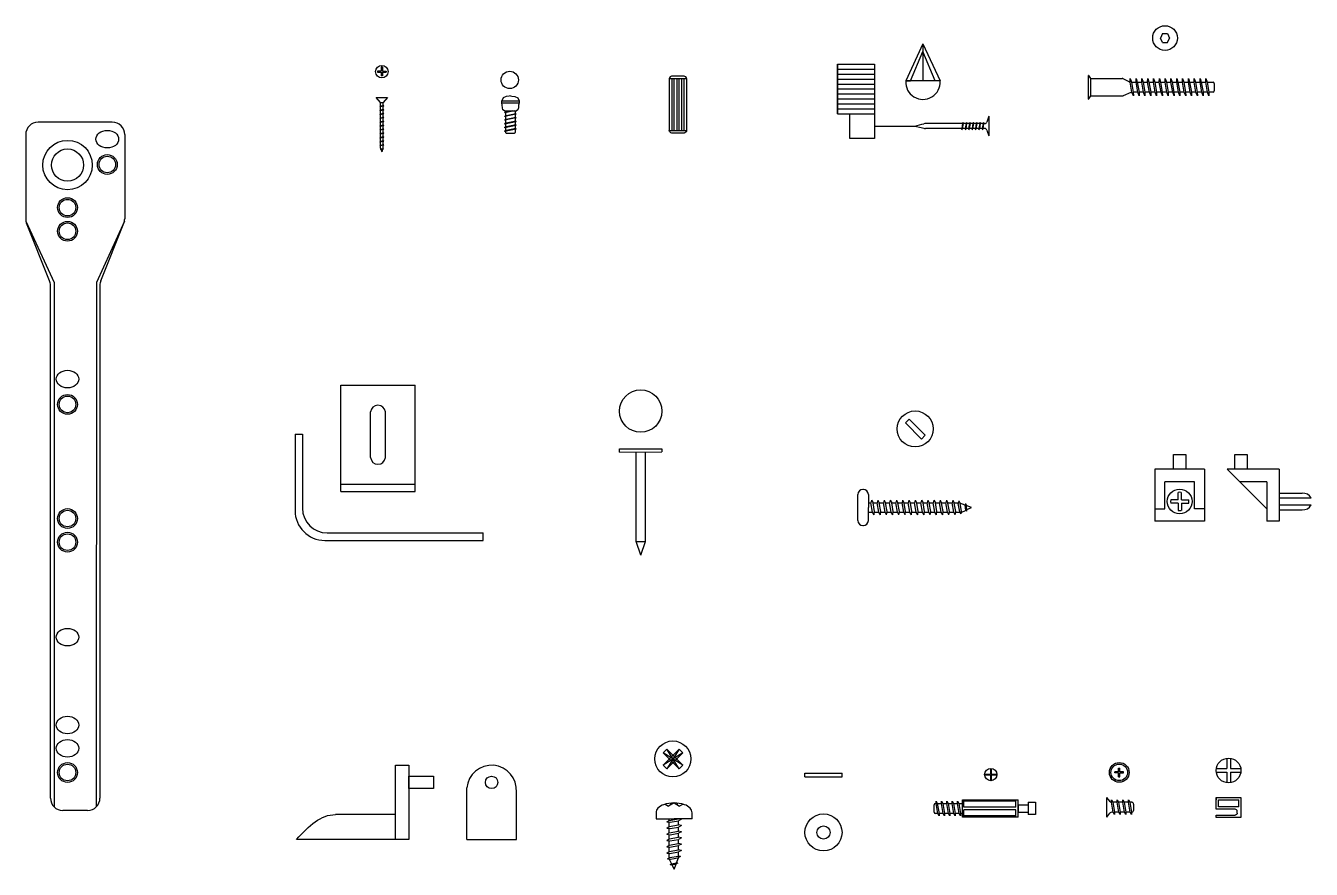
# Model space of a CAD drawing. Header units: millimetres. Extents: x -36975 to 2153, y -11091 to 9259.
# Drawn here: x -11733 to -11214, y 8418 to 8759 of the extents above; entities that cross this region are included whole.
import ezdxf

# ---------------------------------------------------------------- set-up
doc = ezdxf.new("R2010")
doc.units = ezdxf.units.MM
doc.linetypes.add('CONTINUA', pattern=[0])
doc.layers.add('Viti', color=6, linetype='Continuous')

# ---------------------------------------------------------------- blocks, each defined once
blk = doc.blocks.new('*U128')
blk.add_lwpolyline([(0, 0), (0.02, 1), (0.5, 0), (1.22, -4), (1.19, -5), (0.71, -4), (0, 0)])
blk = doc.blocks.new('*U129')
at = {"layer": 'Viti', "color": 0, "linetype": 'ByBlock', "lineweight": -2, "transparency": 16777216}
for p in [(423.8, 2706.59), (425.96, 2706.59), (428.12, 2706.59), (430.28, 2706.59), (432.45, 2706.59)]:
    blk.add_blockref('*U128', p, dxfattribs=at)
blk = doc.blocks.new('*U81')
blk.add_lwpolyline([(0, 0), (0.002, 0.1), (0.05, 0), (0.122, -0.4), (0.119, -0.5), (0.071, -0.4), (0, 0)])
blk = doc.blocks.new('*U82')
at = {"color": 0, "linetype": 'ByBlock', "lineweight": -2, "transparency": 16777216}
for p in [(42.38, 270.659), (42.607, 270.659), (42.835, 270.659), (43.063, 270.659)]:
    blk.add_blockref('*U81', p, dxfattribs=at)
blk = doc.blocks.new('100347')
for p, q in [((40.129, 252.086), (40.254, 251.933)), ((40.129, 252.086), (40.129, 251.286)), ((40.567, 251.886), (40.389, 251.886)), ((40.794, 251.886), (40.617, 251.886)), ((41.022, 251.886), (40.845, 251.886)), ((41.159, 251.886), (41.072, 251.886)), ((41.215, 251.851), (41.194, 251.872)), ((41.194, 251.501), (41.215, 251.522)), ((41.229, 251.816), (41.229, 251.557)), ((40.254, 251.44), (40.129, 251.286)), ((40.411, 251.486), (40.382, 251.486)), ((40.638, 251.486), (40.461, 251.486)), ((40.866, 251.486), (40.688, 251.486)), ((41.094, 251.486), (40.916, 251.486)), ((41.159, 251.486), (41.144, 251.486))]:
    blk.add_line(p, q)
for centre, radius, start, end in [((40.382, 252.086), 0.2, 230.2432, 257.6604), ((41.159, 251.836), 0.05, 45, 90), ((41.179, 251.816), 0.05, 0, 45), ((41.179, 251.557), 0.05, 315, 0), ((40.382, 251.286), 0.2, 90, 129.7568), ((41.159, 251.536), 0.05, 270, 315)]:
    blk.add_arc(centre, radius, start, end)
blk.add_blockref('*U82', (-2.041, -18.773))
blk = doc.blocks.new('*U58')
blk.add_lwpolyline([(0, 0), (0.002, 0.15), (0.05, 0), (0.122, -0.4), (0.127, -0.55), (0.071, -0.4), (0, 0)])
blk = doc.blocks.new('*U59')
at = {"color": 0, "linetype": 'ByBlock', "lineweight": -2, "transparency": 16777216}
for p in [(42.38, 270.659), (42.615, 270.659), (42.85, 270.659), (43.086, 270.659), (43.321, 270.659), (43.556, 270.659), (43.791, 270.659), (44.027, 270.659), (44.262, 270.659), (44.497, 270.659), (44.732, 270.659), (44.968, 270.659), (45.203, 270.659), (45.438, 270.659)]:
    blk.add_blockref('*U58', p, dxfattribs=at)
blk = doc.blocks.new('100214')
for p, q in [((40.129, 270.926), (40.129, 269.992)), ((40.148, 270.932), (40.229, 270.809)), ((40.229, 270.809), (40.229, 270.109)), ((40.229, 270.809), (41.505, 270.809)), ((41.784, 270.681), (41.551, 270.799)), ((41.861, 270.244), (41.547, 270.117)), ((41.874, 270.659), (41.998, 270.659)), ((42.07, 270.259), (41.95, 270.259)), ((41.998, 270.659), (42.064, 270.659)), ((42.135, 270.259), (42.07, 270.259)), ((42.114, 270.659), (42.299, 270.659)), ((42.371, 270.259), (42.186, 270.259)), ((42.349, 270.659), (42.534, 270.659)), ((42.606, 270.259), (42.421, 270.259)), ((42.585, 270.659), (42.77, 270.659)), ((42.841, 270.259), (42.656, 270.259)), ((42.82, 270.659), (43.005, 270.659)), ((43.076, 270.259), (42.891, 270.259)), ((43.055, 270.659), (43.24, 270.659)), ((43.312, 270.259), (43.127, 270.259)), ((43.29, 270.659), (43.476, 270.659)), ((43.547, 270.259), (43.362, 270.259)), ((43.526, 270.659), (43.711, 270.659)), ((43.782, 270.259), (43.597, 270.259)), ((43.761, 270.659), (43.946, 270.659)), ((44.017, 270.259), (43.832, 270.259)), ((43.996, 270.659), (44.181, 270.659)), ((44.253, 270.259), (44.068, 270.259)), ((44.231, 270.659), (44.417, 270.659)), ((44.488, 270.259), (44.303, 270.259)), ((44.467, 270.659), (44.652, 270.659)), ((44.723, 270.259), (44.538, 270.259)), ((44.702, 270.659), (44.887, 270.659)), ((44.959, 270.259), (44.773, 270.259)), ((44.937, 270.659), (45.179, 270.659)), ((45.179, 270.259), (45.009, 270.259)), ((45.229, 270.609), (45.229, 270.309)), ((40.229, 270.109), (40.148, 269.987)), ((40.229, 270.109), (41.51, 270.109))]:
    blk.add_line(p, q)
for centre, radius, start, end in [((40.139, 270.926), 0.01, 33.6901, 180), ((41.505, 270.709), 0.1, 63.1876, 90), ((41.874, 270.859), 0.2, 243.1876, 256.986), ((41.937, 270.059), 0.2, 100.2129, 112.1621), ((45.179, 270.609), 0.05, 360, 90), ((45.179, 270.309), 0.05, 270, 0), ((40.139, 269.992), 0.01, 180, 326.3099), ((41.51, 270.209), 0.1, 270, 292.1621)]:
    blk.add_arc(centre, radius, start, end)
blk.add_blockref('*U59', (-0.551, 0))

msp = doc.modelspace()

# ---------------------------------------------------------------- linework, layer by layer
at = {"layer": 'Viti', "color": 6}
for p, q in [((-11273.93, 8756.17), (-11274.78, 8754.36)), ((-11273.93, 8756.17), (-11271.93, 8756.17)), ((-11271.93, 8756.17), (-11271.09, 8754.36)), ((-11370.79, 8751.96), (-11377.77, 8736.99)), ((-11370.79, 8751.96), (-11363.82, 8736.99)), ((-11370.79, 8751.96), (-11370.79, 8736.96)), ((-11273.93, 8752.55), (-11274.78, 8754.36)), ((-11273.93, 8752.55), (-11271.93, 8752.55)), ((-11271.93, 8752.55), (-11271.09, 8754.36)), ((-11375.77, 8736.99), (-11370.79, 8748.86)), ((-11375.77, 8736.99), (-11370.79, 8748.86)), ((-11365.82, 8736.99), (-11370.79, 8748.86)), ((-11365.82, 8736.99), (-11370.79, 8748.86)), ((-11591.27, 8741.01), (-11589.77, 8741.01)), ((-11589.77, 8742.51), (-11589.77, 8741.01)), ((-11589.27, 8742.51), (-11589.27, 8741.01)), ((-11589.27, 8741.01), (-11587.77, 8741.01)), ((-11405.35, 8723.76), (-11405.35, 8743.76)), ((-11405.35, 8743.76), (-11390.35, 8743.76)), ((-11405.35, 8743.76), (-11405.35, 8741.76)), ((-11405.35, 8741.76), (-11390.35, 8741.76)), ((-11405.35, 8741.76), (-11405.35, 8739.76)), ((-11390.35, 8743.76), (-11390.35, 8723.76)), ((-11591.27, 8740.51), (-11589.77, 8740.51)), ((-11589.77, 8740.51), (-11589.77, 8739.01)), ((-11589.27, 8740.51), (-11587.77, 8740.51)), ((-11589.27, 8740.51), (-11589.27, 8739.01)), ((-11473.33, 8737.92), (-11466.33, 8737.92)), ((-11473.33, 8737.92), (-11473.33, 8716.92)), ((-11472.33, 8738.92), (-11472.5, 8738.92)), ((-11467.35, 8738.92), (-11472.33, 8738.92)), ((-11472.33, 8737.92), (-11472.33, 8716.92)), ((-11471.33, 8716.92), (-11471.33, 8737.92)), ((-11470.33, 8737.92), (-11470.33, 8716.92)), ((-11469.33, 8716.92), (-11469.33, 8737.92)), ((-11468.33, 8737.92), (-11468.33, 8716.92)), ((-11467.33, 8716.92), (-11467.33, 8737.92)), ((-11466.33, 8737.92), (-11466.33, 8716.92)), ((-11405.35, 8739.76), (-11390.35, 8739.76)), ((-11405.35, 8739.76), (-11405.35, 8737.76)), ((-11405.35, 8737.76), (-11390.35, 8737.76)), ((-11405.35, 8737.76), (-11405.35, 8735.76)), ((-11405.35, 8735.76), (-11390.35, 8735.76)), ((-11405.35, 8735.76), (-11405.35, 8733.76)), ((-11363.82, 8736.99), (-11377.77, 8736.99)), ((-11377.77, 8736.99), (-11375.77, 8736.99)), ((-11590.02, 8728.27), (-11591.82, 8730.37)), ((-11591.82, 8730.37), (-11587.23, 8730.37)), ((-11587.23, 8730.37), (-11589.02, 8728.27)), ((-11405.35, 8733.76), (-11390.35, 8733.76)), ((-11405.35, 8733.76), (-11405.35, 8731.76)), ((-11405.35, 8731.76), (-11390.35, 8731.76)), ((-11405.35, 8731.76), (-11405.35, 8729.76)), ((-11588.81, 8727.02), (-11590.24, 8726.71)), ((-11588.81, 8726.82), (-11590.24, 8726.51)), ((-11588.81, 8725.44), (-11590.24, 8725.13)), ((-11588.81, 8725.24), (-11590.24, 8724.93)), ((-11590.02, 8728.27), (-11589.02, 8728.27)), ((-11541.06, 8728.2), (-11541.06, 8729.01)), ((-11541.06, 8729.01), (-11534.06, 8729.01)), ((-11541.06, 8728.16), (-11534.06, 8728.16)), ((-11534.06, 8729.01), (-11534.06, 8728.2)), ((-11405.35, 8729.76), (-11390.35, 8729.76)), ((-11405.35, 8729.76), (-11405.35, 8727.76)), ((-11405.35, 8727.76), (-11390.35, 8727.76)), ((-11405.35, 8727.76), (-11405.35, 8725.76)), ((-11405.35, 8725.76), (-11390.35, 8725.76)), ((-11405.35, 8725.76), (-11405.35, 8723.76)), ((-11698.47, 8720.34), (-11728.47, 8720.34)), ((-11588.81, 8723.86), (-11590.24, 8723.55)), ((-11588.81, 8723.66), (-11590.24, 8723.35)), ((-11588.81, 8722.28), (-11590.24, 8721.97)), ((-11588.81, 8722.08), (-11590.24, 8721.77)), ((-11588.81, 8720.69), (-11590.24, 8720.39)), ((-11588.81, 8720.49), (-11590.24, 8720.19)), ((-11539.99, 8724.92), (-11535.13, 8724.92)), ((-11536.8, 8724.92), (-11539.79, 8724.28)), ((-11535.87, 8724.92), (-11539.79, 8724.08)), ((-11535.33, 8723.73), (-11539.79, 8722.78)), ((-11535.33, 8723.53), (-11539.79, 8722.58)), ((-11535.33, 8722.23), (-11539.79, 8721.27)), ((-11535.33, 8722.03), (-11539.79, 8721.07)), ((-11535.33, 8720.72), (-11539.79, 8719.77)), ((-11535.33, 8720.52), (-11539.79, 8719.57)), ((-11539.49, 8724.92), (-11539.49, 8716.12)), ((-11539.49, 8724.15), (-11539.49, 8722.84)), ((-11539.49, 8722.64), (-11539.49, 8721.34)), ((-11539.49, 8721.14), (-11539.49, 8719.83)), ((-11535.63, 8724.92), (-11535.63, 8716.12)), ((-11405.35, 8723.76), (-11390.35, 8723.76)), ((-11400.35, 8723.76), (-11390.35, 8723.76)), ((-11400.35, 8713.76), (-11400.35, 8723.76)), ((-11390.35, 8723.76), (-11390.35, 8713.76)), ((-11369.04, 8719.76), (-11369.53, 8719.76)), ((-11355.76, 8719.76), (-11369.04, 8719.76)), ((-11354.74, 8719.76), (-11355.76, 8719.76)), ((-11353.36, 8719.76), (-11354.39, 8719.76)), ((-11351.98, 8719.76), (-11353.01, 8719.76)), ((-11350.61, 8719.76), (-11351.63, 8719.76)), ((-11349.23, 8719.76), (-11350.26, 8719.76)), ((-11347.85, 8719.76), (-11348.88, 8719.76)), ((-11346.48, 8719.76), (-11347.5, 8719.76)), ((-11345.86, 8719.76), (-11346.13, 8719.76)), ((-11344.13, 8722.76), (-11344.94, 8720.37)), ((-11344.13, 8722.76), (-11344.13, 8714.76)), ((-11733.47, 8715.34), (-11733.47, 8681.3)), ((-11693.47, 8715.34), (-11693.47, 8681.3)), ((-11588.81, 8719.11), (-11590.24, 8718.81)), ((-11588.81, 8718.91), (-11590.24, 8718.61)), ((-11588.81, 8717.53), (-11590.24, 8717.23)), ((-11588.81, 8717.33), (-11590.24, 8717.03)), ((-11588.81, 8715.95), (-11590.24, 8715.64)), ((-11588.81, 8715.75), (-11590.24, 8715.44)), ((-11535.33, 8719.22), (-11539.79, 8718.26)), ((-11535.33, 8719.02), (-11539.79, 8718.06)), ((-11535.33, 8717.71), (-11539.79, 8716.76)), ((-11535.33, 8717.51), (-11539.79, 8716.56)), ((-11539.49, 8719.63), (-11539.49, 8718.33)), ((-11539.49, 8718.13), (-11539.49, 8716.82)), ((-11539.29, 8715.92), (-11535.83, 8715.92)), ((-11473.33, 8716.92), (-11466.33, 8716.92)), ((-11467.35, 8715.92), (-11472.33, 8715.92)), ((-11390.35, 8718.76), (-11374.13, 8718.76)), ((-11374.13, 8718.76), (-11371.31, 8719.46)), ((-11374.13, 8718.76), (-11371.55, 8718.13)), ((-11371.55, 8718.13), (-11370.49, 8717.87)), ((-11371.31, 8719.46), (-11370.49, 8719.66)), ((-11369.4, 8717.76), (-11369.71, 8717.76)), ((-11356.12, 8717.76), (-11369.4, 8717.76)), ((-11355.09, 8717.76), (-11356.12, 8717.76)), ((-11353.72, 8717.76), (-11354.74, 8717.76)), ((-11352.34, 8717.76), (-11353.37, 8717.76)), ((-11350.96, 8717.76), (-11351.99, 8717.76)), ((-11349.59, 8717.76), (-11350.62, 8717.76)), ((-11348.21, 8717.76), (-11349.24, 8717.76)), ((-11346.83, 8717.76), (-11347.86, 8717.76)), ((-11345.86, 8717.76), (-11346.49, 8717.76)), ((-11344.94, 8717.16), (-11344.13, 8714.76)), ((-11588.81, 8714.37), (-11590.24, 8714.06)), ((-11588.81, 8714.17), (-11590.24, 8713.86)), ((-11588.81, 8712.79), (-11590.24, 8712.48)), ((-11588.81, 8712.59), (-11590.24, 8712.28)), ((-11588.81, 8711.21), (-11590.24, 8710.9)), ((-11588.81, 8711.01), (-11590.24, 8710.7)), ((-11590.02, 8709.87), (-11589.87, 8709.4)), ((-11588.99, 8709.59), (-11589.99, 8709.37)), ((-11588.99, 8709.39), (-11589.99, 8709.17)), ((-11589.02, 8709.87), (-11589.13, 8709.56)), ((-11390.35, 8713.76), (-11400.35, 8713.76)), ((-11589.8, 8709.21), (-11589.52, 8708.37)), ((-11589.2, 8709.34), (-11589.52, 8708.37)), ((-11733.38, 8680.35), (-11722.02, 8655.43)), ((-11723.83, 8656.23), (-11733.11, 8679.44)), ((-11693.56, 8680.35), (-11704.92, 8655.43)), ((-11703.11, 8656.23), (-11693.83, 8679.44)), ((-11693.47, 8680.34), (-11693.47, 8680.34)), ((-11723.47, 8446.97), (-11723.47, 8654.37)), ((-11722.02, 8655.43), (-11722.01, 8443.43)), ((-11704.92, 8655.43), (-11704.94, 8443.43)), ((-11703.47, 8654.37), (-11703.47, 8446.97)), ((-11269.51, 8579.94), (-11269.51, 8585.94)), ((-11269.51, 8585.94), (-11264.51, 8585.94)), ((-11264.51, 8585.94), (-11264.51, 8579.94)), ((-11244.77, 8579.94), (-11244.77, 8585.94)), ((-11244.77, 8585.94), (-11239.77, 8585.94)), ((-11239.77, 8585.94), (-11239.77, 8579.94)), ((-11257.01, 8579.94), (-11277.01, 8579.94)), ((-11277.01, 8579.94), (-11277.01, 8558.94)), ((-11257.01, 8579.94), (-11257.01, 8558.94)), ((-11226.77, 8579.94), (-11247.77, 8579.94)), ((-11231.77, 8563.94), (-11247.77, 8579.94)), ((-11226.77, 8579.94), (-11226.77, 8558.94)), ((-11261.01, 8574.94), (-11273.01, 8574.94)), ((-11273.01, 8563.94), (-11273.01, 8574.94)), ((-11261.01, 8563.94), (-11261.01, 8574.94)), ((-11231.77, 8574.94), (-11242.77, 8574.94)), ((-11231.77, 8574.94), (-11231.77, 8558.94)), ((-11226.77, 8570.35), (-11217.48, 8570.35)), ((-11277.01, 8563.94), (-11273.01, 8563.94)), ((-11257.01, 8563.94), (-11261.01, 8563.94)), ((-11226.81, 8565.52), (-11213.82, 8565.52)), ((-11226.77, 8568.35), (-11213.82, 8568.35)), ((-11257.01, 8558.94), (-11277.01, 8558.94)), ((-11226.77, 8558.94), (-11231.77, 8558.94)), ((-11226.77, 8563.52), (-11217.48, 8563.52)), ((-11578.57, 8460.29), (-11578.57, 8430.29)), ((-11248.01, 8463.11), (-11248.01, 8458.92)), ((-11246.51, 8463.11), (-11246.51, 8458.92)), ((-11345.88, 8456.64), (-11343.5, 8456.64)), ((-11345.88, 8456.39), (-11343.5, 8456.39)), ((-11343.5, 8456.39), (-11343.51, 8454.02)), ((-11343.49, 8459.02), (-11343.5, 8456.64)), ((-11343.25, 8459.02), (-11343.25, 8456.64)), ((-11343.25, 8456.64), (-11340.88, 8456.65)), ((-11343.25, 8456.39), (-11340.88, 8456.39)), ((-11343.25, 8456.39), (-11343.25, 8454.02)), ((-11291.69, 8457.14), (-11293.19, 8457.14)), ((-11291.69, 8457.64), (-11291.69, 8459.14)), ((-11291.69, 8455.64), (-11291.69, 8457.14)), ((-11291.19, 8457.64), (-11291.19, 8459.14)), ((-11289.69, 8457.14), (-11291.19, 8457.14)), ((-11291.19, 8455.64), (-11291.19, 8457.14)), ((-11252.2, 8458.92), (-11248.01, 8458.92)), ((-11252.2, 8457.42), (-11248.01, 8457.42)), ((-11248.01, 8457.42), (-11248.01, 8453.23)), ((-11246.51, 8458.92), (-11242.32, 8458.92)), ((-11246.51, 8457.42), (-11242.32, 8457.42)), ((-11246.51, 8457.42), (-11246.51, 8453.23)), ((-11555.14, 8430.29), (-11555.14, 8451.09)), ((-11535.14, 8430.29), (-11535.14, 8450.29)), ((-11578.57, 8449.37), (-11578.57, 8439.37)), ((-11365.76, 8444.79), (-11365.49, 8444.79)), ((-11364.99, 8444.79), (-11363.33, 8444.79)), ((-11362.83, 8444.79), (-11361.17, 8444.79)), ((-11360.67, 8444.79), (-11359.01, 8444.79)), ((-11358.51, 8444.79), (-11356.85, 8444.79)), ((-11356.34, 8444.79), (-11354.76, 8444.79)), ((-11354.76, 8439.29), (-11354.76, 8446.29)), ((-11354.76, 8446.29), (-11332.26, 8446.29)), ((-11354.26, 8443.29), (-11354.26, 8446.29)), ((-11333.26, 8445.79), (-11354.26, 8445.79)), ((-11333.26, 8443.29), (-11333.26, 8446.29)), ((-11332.26, 8439.29), (-11332.26, 8446.29)), ((-11328.26, 8445.29), (-11328.26, 8440.29)), ((-11328.26, 8445.29), (-11325.26, 8445.29)), ((-11325.26, 8445.29), (-11325.26, 8440.29)), ((-11708.47, 8441.97), (-11718.47, 8441.97)), ((-11583.98, 8440.29), (-11608.23, 8440.29)), ((-11583.98, 8430.29), (-11583.98, 8440.29)), ((-11366.26, 8441.29), (-11366.26, 8444.29)), ((-11364.78, 8440.79), (-11365.76, 8440.79)), ((-11362.62, 8440.79), (-11364.28, 8440.79)), ((-11360.45, 8440.79), (-11362.12, 8440.79)), ((-11358.29, 8440.79), (-11359.95, 8440.79)), ((-11356.13, 8440.79), (-11357.79, 8440.79)), ((-11354.76, 8440.79), (-11355.63, 8440.79)), ((-11332.26, 8439.29), (-11354.76, 8439.29)), ((-11333.26, 8443.29), (-11354.26, 8443.29)), ((-11354.26, 8439.29), (-11354.26, 8442.29)), ((-11333.26, 8442.29), (-11354.26, 8442.29)), ((-11333.26, 8439.79), (-11354.26, 8439.79)), ((-11333.26, 8439.29), (-11333.26, 8442.29)), ((-11332.26, 8444.29), (-11332.26, 8441.29)), ((-11332.26, 8444.29), (-11328.26, 8444.29)), ((-11332.26, 8441.29), (-11328.26, 8441.29)), ((-11328.26, 8444.29), (-11328.26, 8441.29)), ((-11325.26, 8440.29), (-11328.26, 8440.29)), ((-11252.26, 8440.09), (-11244.57, 8440.09)), ((-11243.16, 8443.41), (-11251.36, 8443.41)), ((-11583.98, 8430.29), (-11623.98, 8430.29)), ((-11555.14, 8430.29), (-11535.14, 8430.29))]:
    msp.add_line(p, q, dxfattribs=at)
at = {"layer": 'Viti', "color": 6, "linetype": 'CONTINUA', "ltscale": 0.02}
for p, q in [((-11606.08, 8573.91), (-11606.08, 8613.91)), ((-11606.08, 8613.91), (-11576.08, 8613.91)), ((-11576.08, 8570.91), (-11576.08, 8613.91)), ((-11594.08, 8584.67), (-11594.08, 8603.15)), ((-11588.08, 8584.67), (-11588.08, 8603.15)), ((-11624.6, 8594.22), (-11621.6, 8594.22)), ((-11624.6, 8594.22), (-11624.6, 8563.22)), ((-11621.6, 8594.22), (-11621.6, 8564.22)), ((-11606.08, 8570.91), (-11606.08, 8573.91)), ((-11606.08, 8573.91), (-11576.08, 8573.91)), ((-11606.08, 8570.91), (-11576.08, 8570.91)), ((-11397.08, 8559.24), (-11397.08, 8569.8)), ((-11391.78, 8566.27), (-11392.87, 8566.27)), ((-11386.77, 8566.27), (-11388.42, 8566.27)), ((-11391.08, 8562.52), (-11392.87, 8562.52)), ((-11388.58, 8562.52), (-11390.38, 8562.52)), ((-11386.07, 8562.52), (-11387.87, 8562.52)), ((-11383.56, 8562.52), (-11385.36, 8562.52)), ((-11381.05, 8562.52), (-11382.85, 8562.52)), ((-11378.56, 8562.52), (-11380.35, 8562.52)), ((-11376.06, 8562.52), (-11377.78, 8562.52)), ((-11373.48, 8562.52), (-11375.32, 8562.52)), ((-11611.6, 8554.22), (-11548.6, 8554.22)), ((-11548.6, 8551.22), (-11548.6, 8554.22)), ((-11612.6, 8551.22), (-11548.6, 8551.22)), ((-11467.81, 8465.31), (-11475.84, 8460.3)), ((-11467.8, 8460.27), (-11475.83, 8465.28)), ((-11469.32, 8466.83), (-11474.33, 8458.81)), ((-11469.33, 8458.76), (-11474.33, 8466.78)), ((-11418.51, 8455.54), (-11418.51, 8457.04)), ((-11418.51, 8457.04), (-11403.51, 8457.04)), ((-11418.51, 8455.54), (-11403.51, 8455.54)), ((-11403.51, 8455.54), (-11403.51, 8457.04))]:
    msp.add_line(p, q, dxfattribs=at)
at = {"layer": 'Viti', "color": 6, "transparency": 33554687}
for p, q in [((-11377.88, 8598.73), (-11376.39, 8600.23)), ((-11376.39, 8600.23), (-11369.86, 8593.72)), ((-11377.88, 8598.73), (-11371.38, 8592.2)), ((-11369.86, 8593.72), (-11371.38, 8592.2)), ((-11493.45, 8586.94), (-11493.45, 8588.17)), ((-11493.45, 8588.17), (-11476.29, 8588.17)), ((-11493.45, 8586.94), (-11476.29, 8587.03)), ((-11476.29, 8588.17), (-11476.29, 8587.03)), ((-11392.87, 8569.8), (-11392.87, 8564.52)), ((-11392.87, 8559.24), (-11392.87, 8564.52)), ((-11391.55, 8567.51), (-11391.8, 8566.38)), ((-11391.12, 8562.58), (-11391.8, 8566.38)), ((-11391.78, 8566.27), (-11391.8, 8566.27)), ((-11391.55, 8567.51), (-11390.94, 8566.33)), ((-11390.32, 8562.89), (-11390.94, 8566.33)), ((-11389.27, 8566.27), (-11390.93, 8566.27)), ((-11389.04, 8567.51), (-11389.29, 8566.38)), ((-11388.61, 8562.58), (-11389.29, 8566.38)), ((-11389.04, 8567.51), (-11388.43, 8566.33)), ((-11387.82, 8562.89), (-11388.43, 8566.33)), ((-11386.53, 8567.51), (-11386.79, 8566.38)), ((-11386.1, 8562.58), (-11386.79, 8566.38)), ((-11386.77, 8566.27), (-11386.79, 8566.27)), ((-11386.53, 8567.51), (-11385.92, 8566.33)), ((-11385.31, 8562.89), (-11385.92, 8566.33)), ((-11384.26, 8566.27), (-11385.91, 8566.27)), ((-11384.02, 8567.51), (-11384.28, 8566.38)), ((-11383.6, 8562.58), (-11384.28, 8566.38)), ((-11384.02, 8567.51), (-11383.42, 8566.33)), ((-11382.8, 8562.89), (-11383.42, 8566.33)), ((-11381.75, 8566.27), (-11383.41, 8566.27)), ((-11381.52, 8567.51), (-11381.77, 8566.38)), ((-11381.09, 8562.58), (-11381.77, 8566.38)), ((-11381.52, 8567.51), (-11380.91, 8566.33)), ((-11380.29, 8562.89), (-11380.91, 8566.33)), ((-11379.25, 8566.27), (-11380.9, 8566.27)), ((-11379.01, 8567.48), (-11379.26, 8566.35)), ((-11378.58, 8562.55), (-11379.26, 8566.35)), ((-11379.01, 8567.48), (-11378.4, 8566.3)), ((-11377.78, 8562.86), (-11378.4, 8566.3)), ((-11376.74, 8566.27), (-11378.39, 8566.27)), ((-11376.5, 8567.48), (-11376.75, 8566.35)), ((-11376.07, 8562.55), (-11376.75, 8566.35)), ((-11376.5, 8567.48), (-11375.89, 8566.3)), ((-11375.28, 8562.86), (-11375.89, 8566.3)), ((-11374.17, 8566.27), (-11375.89, 8566.27)), ((-11373.93, 8567.48), (-11374.18, 8566.35)), ((-11373.5, 8562.55), (-11374.18, 8566.35)), ((-11373.93, 8567.48), (-11373.32, 8566.3)), ((-11371.59, 8566.32), (-11373.43, 8566.32)), ((-11372.7, 8562.86), (-11373.32, 8566.3)), ((-11371.37, 8567.51), (-11371.63, 8566.38)), ((-11370.95, 8562.58), (-11371.63, 8566.38)), ((-11371.61, 8566.27), (-11371.63, 8566.27)), ((-11371.37, 8567.51), (-11370.77, 8566.33)), ((-11370.15, 8562.89), (-11370.77, 8566.33)), ((-11369.1, 8566.27), (-11370.76, 8566.27)), ((-11368.87, 8567.51), (-11369.12, 8566.38)), ((-11368.44, 8562.58), (-11369.12, 8566.38)), ((-11368.87, 8567.51), (-11368.26, 8566.33)), ((-11367.64, 8562.89), (-11368.26, 8566.33)), ((-11366.59, 8566.27), (-11368.25, 8566.27)), ((-11366.36, 8567.51), (-11366.61, 8566.38)), ((-11365.93, 8562.58), (-11366.61, 8566.38)), ((-11366.36, 8567.51), (-11365.75, 8566.33)), ((-11365.14, 8562.89), (-11365.75, 8566.33)), ((-11364.09, 8566.27), (-11365.74, 8566.27)), ((-11363.85, 8567.48), (-11364.1, 8566.35)), ((-11363.42, 8562.55), (-11364.1, 8566.35)), ((-11363.85, 8567.48), (-11363.24, 8566.3)), ((-11362.63, 8562.86), (-11363.24, 8566.3)), ((-11361.58, 8566.27), (-11363.24, 8566.27)), ((-11361.34, 8567.48), (-11361.6, 8566.35)), ((-11360.91, 8562.55), (-11361.6, 8566.35)), ((-11361.34, 8567.48), (-11360.73, 8566.3)), ((-11360.12, 8562.86), (-11360.73, 8566.3)), ((-11359.01, 8566.27), (-11360.73, 8566.27)), ((-11358.77, 8567.48), (-11359.02, 8566.35)), ((-11358.34, 8562.55), (-11359.02, 8566.35)), ((-11358.77, 8567.48), (-11358.16, 8566.3)), ((-11357.55, 8562.86), (-11358.16, 8566.3)), ((-11356.48, 8566.27), (-11358.16, 8566.27)), ((-11356.29, 8567.14), (-11356.51, 8566.14)), ((-11355.91, 8562.77), (-11356.51, 8566.14)), ((-11356.29, 8567.14), (-11355.75, 8566.09)), ((-11355.21, 8563.05), (-11355.75, 8566.09)), ((-11353.63, 8566.06), (-11353.76, 8565.48)), ((-11353.4, 8563.49), (-11353.76, 8565.48)), ((-11353.63, 8566.06), (-11353.31, 8565.45)), ((-11352.99, 8563.65), (-11353.31, 8565.45)), ((-11390.51, 8561.6), (-11391.12, 8562.58)), ((-11390.51, 8561.6), (-11390.32, 8562.89)), ((-11388, 8561.6), (-11388.61, 8562.58)), ((-11388, 8561.6), (-11387.82, 8562.89)), ((-11385.49, 8561.6), (-11386.1, 8562.58)), ((-11385.49, 8561.6), (-11385.31, 8562.89)), ((-11382.98, 8561.6), (-11383.6, 8562.58)), ((-11382.98, 8561.6), (-11382.8, 8562.89)), ((-11380.48, 8561.6), (-11381.09, 8562.58)), ((-11380.48, 8561.6), (-11380.29, 8562.89)), ((-11377.97, 8561.56), (-11378.58, 8562.55)), ((-11377.97, 8561.56), (-11377.78, 8562.86)), ((-11375.46, 8561.56), (-11376.07, 8562.55)), ((-11375.46, 8561.56), (-11375.28, 8562.86)), ((-11372.89, 8561.56), (-11373.5, 8562.55)), ((-11372.89, 8561.56), (-11372.7, 8562.86)), ((-11370.91, 8562.52), (-11372.64, 8562.52)), ((-11370.33, 8561.6), (-11370.95, 8562.58)), ((-11370.33, 8561.6), (-11370.15, 8562.89)), ((-11368.4, 8562.52), (-11370.2, 8562.52)), ((-11367.83, 8561.6), (-11368.44, 8562.58)), ((-11367.83, 8561.6), (-11367.64, 8562.89)), ((-11365.89, 8562.52), (-11367.7, 8562.52)), ((-11365.32, 8561.6), (-11365.93, 8562.58)), ((-11365.32, 8561.6), (-11365.14, 8562.89)), ((-11363.41, 8562.52), (-11365.19, 8562.52)), ((-11362.81, 8561.56), (-11363.42, 8562.55)), ((-11362.81, 8561.56), (-11362.63, 8562.86)), ((-11360.9, 8562.52), (-11362.67, 8562.52)), ((-11360.3, 8561.56), (-11360.91, 8562.55)), ((-11360.3, 8561.56), (-11360.12, 8562.86)), ((-11358.33, 8562.52), (-11360.17, 8562.52)), ((-11357.73, 8561.56), (-11358.34, 8562.55)), ((-11357.73, 8561.56), (-11357.55, 8562.86)), ((-11355.75, 8562.52), (-11357.59, 8562.52)), ((-11355.37, 8561.9), (-11355.91, 8562.77)), ((-11355.37, 8561.9), (-11355.21, 8563.05)), ((-11353.08, 8562.98), (-11353.4, 8563.49)), ((-11353.08, 8562.98), (-11352.99, 8563.65)), ((-11486.78, 8550.73), (-11482.95, 8550.73)), ((-11475.84, 8460.3), (-11469.32, 8466.83)), ((-11475.83, 8465.28), (-11474.33, 8466.78)), ((-11475.83, 8465.28), (-11469.33, 8458.76)), ((-11474.33, 8466.78), (-11467.8, 8460.27)), ((-11474.33, 8458.81), (-11467.81, 8465.31)), ((-11469.32, 8466.83), (-11467.81, 8465.31)), ((-11474.33, 8458.81), (-11475.84, 8460.3)), ((-11467.8, 8460.27), (-11469.33, 8458.76)), ((-11475.06, 8444.48), (-11473.68, 8443.75)), ((-11471.41, 8445.01), (-11473.68, 8443.75)), ((-11472.76, 8444.26), (-11472.76, 8444.94)), ((-11471.41, 8445.01), (-11469.14, 8443.75)), ((-11470.06, 8444.26), (-11470.06, 8444.94)), ((-11467.76, 8444.48), (-11469.14, 8443.75)), ((-11478.69, 8438.66), (-11471.41, 8438.66)), ((-11474.33, 8437.37), (-11473.35, 8437.98)), ((-11474.33, 8437.37), (-11473.03, 8437.19)), ((-11474.33, 8434.86), (-11473.35, 8435.48)), ((-11474.33, 8434.86), (-11473.03, 8434.68)), ((-11473.41, 8437.95), (-11473.41, 8438.66)), ((-11473.41, 8435.44), (-11473.41, 8437.24)), ((-11473.41, 8432.93), (-11473.41, 8434.73)), ((-11473.35, 8437.98), (-11469.54, 8438.66)), ((-11473.35, 8435.48), (-11469.54, 8436.16)), ((-11473.03, 8437.19), (-11469.6, 8437.8)), ((-11473.03, 8434.68), (-11469.6, 8435.29)), ((-11464.13, 8438.66), (-11471.41, 8438.66)), ((-11469.65, 8438.64), (-11469.65, 8438.66)), ((-11469.65, 8436.14), (-11469.65, 8437.79)), ((-11469.65, 8433.63), (-11469.65, 8435.28)), ((-11468.42, 8438.41), (-11469.6, 8437.8)), ((-11468.42, 8435.9), (-11469.6, 8435.29)), ((-11468.42, 8438.41), (-11469.54, 8438.66)), ((-11468.42, 8435.9), (-11469.54, 8436.16)), ((-11474.36, 8429.85), (-11473.38, 8430.46)), ((-11474.36, 8429.85), (-11473.07, 8429.66)), ((-11474.33, 8432.36), (-11473.35, 8432.97)), ((-11474.33, 8432.36), (-11473.03, 8432.17)), ((-11473.41, 8430.44), (-11473.41, 8432.22)), ((-11473.41, 8427.93), (-11473.41, 8429.71)), ((-11473.38, 8430.46), (-11469.58, 8431.14)), ((-11473.35, 8432.97), (-11469.54, 8433.65)), ((-11473.07, 8429.66), (-11469.63, 8430.28)), ((-11473.03, 8432.17), (-11469.6, 8432.79)), ((-11469.65, 8431.13), (-11469.65, 8432.78)), ((-11469.65, 8428.62), (-11469.65, 8430.27)), ((-11468.45, 8430.89), (-11469.63, 8430.28)), ((-11468.42, 8433.39), (-11469.6, 8432.79)), ((-11468.45, 8430.89), (-11469.58, 8431.14)), ((-11468.42, 8433.39), (-11469.54, 8433.65)), ((-11474.36, 8427.34), (-11473.38, 8427.95)), ((-11474.36, 8427.34), (-11473.07, 8427.16)), ((-11474.36, 8424.77), (-11473.38, 8425.38)), ((-11474.36, 8424.77), (-11473.07, 8424.58)), ((-11473.41, 8425.36), (-11473.41, 8427.2)), ((-11473.41, 8422.79), (-11473.41, 8424.63)), ((-11473.38, 8427.95), (-11469.58, 8428.63)), ((-11473.38, 8425.38), (-11469.58, 8426.06)), ((-11473.16, 8422.95), (-11469.79, 8423.55)), ((-11473.07, 8427.16), (-11469.63, 8427.77)), ((-11473.07, 8424.58), (-11469.63, 8425.2)), ((-11468.79, 8423.32), (-11469.79, 8423.55)), ((-11469.65, 8426.04), (-11469.65, 8427.77)), ((-11469.65, 8423.52), (-11469.65, 8425.19)), ((-11468.45, 8428.38), (-11469.63, 8427.77)), ((-11468.45, 8425.8), (-11469.63, 8425.2)), ((-11468.45, 8428.38), (-11469.58, 8428.63)), ((-11468.45, 8425.8), (-11469.58, 8426.06)), ((-11474.03, 8422.4), (-11473.16, 8422.95)), ((-11474.03, 8422.4), (-11472.88, 8422.24)), ((-11472.95, 8420.12), (-11472.44, 8420.44)), ((-11472.95, 8420.12), (-11472.28, 8420.02)), ((-11472.88, 8422.24), (-11469.83, 8422.79)), ((-11472.44, 8420.44), (-11470.45, 8420.79)), ((-11472.28, 8420.02), (-11470.48, 8420.34)), ((-11469.86, 8420.66), (-11470.48, 8420.34)), ((-11469.86, 8420.66), (-11470.45, 8420.79)), ((-11468.79, 8423.32), (-11469.83, 8422.79))]:
    msp.add_line(p, q, dxfattribs=at)
at = {"layer": 'Viti', "color": 6, "lineweight": 25, "transparency": 33554687}
for p, q in [((-11482.95, 8550.73), (-11482.96, 8586.99)), ((-11394.87, 8571.8), (-11395.08, 8571.8)), ((-11353.75, 8565.49), (-11355.84, 8566.27)), ((-11351.16, 8564.52), (-11353.28, 8565.32)), ((-11352.99, 8563.63), (-11351.16, 8564.52)), ((-11355.28, 8562.52), (-11353.38, 8563.44)), ((-11395.08, 8557.24), (-11394.87, 8557.24)), ((-11478.69, 8441.06), (-11478.69, 8438.66)), ((-11464.13, 8438.66), (-11464.13, 8441.06)), ((-11473.41, 8422.32), (-11472.48, 8420.41)), ((-11472.3, 8420.03), (-11471.41, 8418.2)), ((-11471.41, 8418.2), (-11470.61, 8420.32)), ((-11470.44, 8420.79), (-11469.65, 8422.88))]:
    msp.add_line(p, q, dxfattribs=at)
at = {"layer": 'Viti', "color": 6, "linetype": 'Continuous'}
for p, q in [((-11267.67, 8567.59), (-11267.67, 8570.58)), ((-11266.35, 8567.59), (-11266.35, 8570.58)), ((-11267.67, 8567.59), (-11270.65, 8567.59)), ((-11267.67, 8566.28), (-11270.65, 8566.28)), ((-11267.67, 8566.28), (-11267.67, 8563.3)), ((-11266.35, 8567.59), (-11263.37, 8567.59)), ((-11266.35, 8566.28), (-11266.35, 8563.3)), ((-11266.35, 8566.28), (-11263.37, 8566.28))]:
    msp.add_line(p, q, dxfattribs=at)
at = {"layer": 'Viti', "color": 6}
for points in [[(-11589.77, 8741.01), (-11591.27, 8741.01), (-11591.27, 8740.51)], [(-11589.27, 8741.01), (-11589.27, 8742.51), (-11589.77, 8742.51)], [(-11589.27, 8741.01), (-11587.77, 8741.01), (-11587.77, 8740.51)], [(-11589.27, 8740.51), (-11589.27, 8739.01), (-11589.77, 8739.01)], [(-11590.02, 8723.6), (-11590.02, 8728.27)], [(-11590.02, 8723.6), (-11590.02, 8724.98)], [(-11589.02, 8723.81), (-11589.02, 8728.27)], [(-11590.02, 8722.02), (-11590.02, 8723.4)], [(-11590.02, 8720.43), (-11590.02, 8721.82)], [(-11590.02, 8718.85), (-11590.02, 8720.23)], [(-11589.02, 8722.23), (-11589.02, 8723.61)], [(-11589.02, 8720.65), (-11589.02, 8722.03)], [(-11589.02, 8719.07), (-11589.02, 8720.45)], [(-11354.39, 8719.76), (-11354.49, 8720.26), (-11354.74, 8719.76), (-11355.09, 8717.76), (-11355.03, 8717.26), (-11354.74, 8717.76), (-11354.39, 8719.76)], [(-11353.01, 8719.76), (-11353.12, 8720.26), (-11353.36, 8719.76), (-11353.72, 8717.76), (-11353.66, 8717.26), (-11353.37, 8717.76), (-11353.01, 8719.76)], [(-11351.63, 8719.76), (-11351.74, 8720.26), (-11351.98, 8719.76), (-11352.34, 8717.76), (-11352.28, 8717.26), (-11351.99, 8717.76), (-11351.63, 8719.76)], [(-11350.26, 8719.76), (-11350.36, 8720.26), (-11350.61, 8719.76), (-11350.96, 8717.76), (-11350.9, 8717.26), (-11350.62, 8717.76), (-11350.26, 8719.76)], [(-11348.88, 8719.76), (-11348.99, 8720.26), (-11349.23, 8719.76), (-11349.59, 8717.76), (-11349.53, 8717.26), (-11349.24, 8717.76), (-11348.88, 8719.76)], [(-11347.5, 8719.76), (-11347.61, 8720.26), (-11347.85, 8719.76), (-11348.21, 8717.76), (-11348.15, 8717.26), (-11347.86, 8717.76), (-11347.5, 8719.76)], [(-11346.13, 8719.76), (-11346.23, 8720.26), (-11346.48, 8719.76), (-11346.83, 8717.76), (-11346.77, 8717.26), (-11346.49, 8717.76), (-11346.13, 8719.76)], [(-11590.02, 8717.27), (-11590.02, 8718.65)], [(-11590.02, 8715.69), (-11590.02, 8717.07)], [(-11590.02, 8714.11), (-11590.02, 8715.49)], [(-11589.02, 8717.49), (-11589.02, 8718.87)], [(-11589.02, 8715.9), (-11589.02, 8717.29)], [(-11589.02, 8714.32), (-11589.02, 8715.7)], [(-11590.02, 8712.53), (-11590.02, 8713.91)], [(-11590.02, 8710.95), (-11590.02, 8712.33)], [(-11590.02, 8710.95), (-11590.02, 8712.33)], [(-11590.02, 8709.87), (-11590.02, 8710.75)], [(-11589.02, 8712.74), (-11589.02, 8714.12)], [(-11589.02, 8711.16), (-11589.02, 8712.54)], [(-11589.02, 8709.87), (-11589.02, 8710.96)], [(-11291.69, 8457.14), (-11293.19, 8457.14), (-11293.19, 8457.64)], [(-11291.69, 8457.64), (-11293.19, 8457.64)], [(-11291.69, 8457.64), (-11291.69, 8459.14), (-11291.19, 8459.14)], [(-11291.69, 8457.14), (-11291.69, 8455.64), (-11291.19, 8455.64)], [(-11291.19, 8457.14), (-11289.69, 8457.14), (-11289.69, 8457.64)], [(-11289.69, 8457.64), (-11291.19, 8457.64)], [(-11252.26, 8447.18), (-11242.26, 8447.18), (-11242.26, 8439.18), (-11252.26, 8439.18), (-11252.26, 8440.09)], [(-11252.26, 8442.5), (-11252.26, 8447.18)], [(-11252.26, 8447.18), (-11252.26, 8446.27)], [(-11251.36, 8443.41), (-11251.36, 8446.27)], [(-11251.36, 8446.27), (-11243.16, 8446.27)], [(-11243.16, 8443.41), (-11243.16, 8446.27)], [(-11244.57, 8442.5), (-11252.26, 8442.5)], [(-11243.75, 8440.91), (-11243.75, 8441.68)]]:
    msp.add_lwpolyline(points, dxfattribs=at)
at = {"layer": 'Viti', "color": 6, "lineweight": 25, "transparency": 33554687}
for points in [[(-11484.86, 8545.27), (-11486.78, 8550.73), (-11486.78, 8586.99)], [(-11484.86, 8545.27), (-11482.95, 8550.73)]]:
    msp.add_lwpolyline(points, dxfattribs=at)
at = {"layer": 'Viti', "color": 6}
for points in [[(-11578.57, 8430.29), (-11583.98, 8430.29), (-11583.98, 8460.29), (-11578.57, 8460.29)], [(-11578.57, 8455.85), (-11568.57, 8455.85), (-11568.57, 8450.85), (-11578.57, 8450.85)]]:
    msp.add_lwpolyline(points, close=True, dxfattribs=at)
for centre, radius in [((-11272.93, 8754.34), 5), ((-11589.52, 8740.76), 2.5), ((-11537.81, 8737.41), 3.5), ((-11716.57, 8702.98), 10), ((-11716.57, 8702.98), 6.51), ((-11700.49, 8703.2), 4), ((-11700.49, 8703.2), 3.35), ((-11716.57, 8685.77), 4), ((-11716.57, 8685.77), 3.35), ((-11716.57, 8676.22), 4), ((-11716.57, 8676.22), 3.35), ((-11716.57, 8606.19), 4), ((-11716.57, 8606.19), 3.35), ((-11267.01, 8566.94), 5), ((-11716.57, 8560.04), 4), ((-11716.57, 8560.04), 3.35), ((-11716.57, 8550.49), 4), ((-11716.57, 8550.49), 3.35), ((-11716.57, 8457.33), 4), ((-11716.57, 8457.33), 3.35), ((-11291.44, 8457.39), 4), ((-11291.44, 8457.39), 3.35), ((-11247.26, 8458.17), 5), ((-11545.14, 8453.35), 2.5), ((-11343.38, 8456.52), 2.5)]:
    msp.add_circle(centre, radius, dxfattribs=at)
at = {"layer": 'Viti', "color": 6, "transparency": 33554687}
for centre, radius in [((-11484.89, 8603.49), 8.58), ((-11373.93, 8596.27), 7.28), ((-11471.87, 8462.82), 7.28)]:
    msp.add_circle(centre, radius, dxfattribs=at)
at = {"layer": 'Viti', "color": 6, "linetype": 'CONTINUA', "ltscale": 0.02}
for radius in [7.5, 2.67]:
    msp.add_circle((-11411.01, 8433.1), radius, dxfattribs=at)
at = {"layer": 'Viti', "color": 6}
for centre, radius, start, end in [((-11370.79, 8736.54), 6.99, 176.2756, 3.7139), ((-11540.86, 8728.2), 0.2, 180, 198.2952), ((-11534.26, 8728.2), 0.2, 341.7048, 0), ((-11728.47, 8715.34), 5, 90, 180), ((-11698.47, 8715.34), 5, 0, 90), ((-11369.68, 8716.63), 3.14, 87.313, 105.0475), ((-11345.86, 8720.76), 1, 270, 336.988), ((-11539.29, 8716.12), 0.2, 180, 270), ((-11535.83, 8716.12), 0.2, 270, 0), ((-11369.61, 8721.23), 3.48, 255.2281, 265.5061), ((-11369.71, 8720.76), 3, 266.603, 270), ((-11345.86, 8716.76), 1, 23.012, 90), ((-11728.47, 8681.3), 5, 180, 201.8014), ((-11728.47, 8681.3), 5, 180, 201.8014), ((-11698.47, 8681.3), 5, 338.1986, 0), ((-11698.47, 8681.3), 5, 338.1986, 0), ((-11728.47, 8654.37), 5, 0, 21.8014), ((-11698.47, 8654.37), 5, 158.1986, 180), ((-11217.38, 8566.19), 4.16, 31.2806, 91.4609), ((-11217.38, 8567.68), 4.16, 268.5401, 328.7203), ((-11545.14, 8450.25), 10.04, 355.2003, 175.2003), ((-11718.47, 8446.97), 5, 180, 270), ((-11708.47, 8446.97), 5, 270, 0), ((-11365.76, 8444.29), 0.5, 90, 180), ((-11365.76, 8441.29), 0.5, 180, 270)]:
    msp.add_arc(centre, radius, start, end, dxfattribs=at)
at = {"layer": 'Viti', "color": 6, "linetype": 'CONTINUA', "ltscale": 0.02}
for centre, radius, start, end in [((-11591.08, 8602.82), 3.02, 6.1135, 173.8865), ((-11591.08, 8584.99), 3.02, 186.1135, 353.8865), ((-11395.08, 8569.8), 2, 90, 180), ((-11611.6, 8564.22), 10, 180, 270), ((-11612.6, 8563.22), 12, 180, 270), ((-11395.08, 8559.24), 2, 180, 270)]:
    msp.add_arc(centre, radius, start, end, dxfattribs=at)
at = {"layer": 'Viti', "color": 6, "lineweight": 25, "transparency": 33554687}
for centre, radius, start, end in [((-11394.87, 8569.8), 2, 0, 90), ((-11394.87, 8559.24), 2, 270, 0), ((-11471.41, 8431.69), 13.32, 71.5798, 108.4202), ((-11476.09, 8441.06), 2.6, 134.9946, 180.0147), ((-11473.74, 8438.7), 5.93, 108.4757, 134.9679), ((-11469.08, 8438.69), 5.94, 45.0611, 71.4952), ((-11466.73, 8441.06), 2.6, 359.9746, 45.0162)]:
    msp.add_arc(centre, radius, start, end, dxfattribs=at)
at = {"layer": 'Viti', "color": 6, "linetype": 'Continuous'}
for start, end in [(79.7597, 100.2403), (169.7597, 190.2403), (349.7597, 10.2403), (259.7597, 280.2403)]:
    msp.add_arc((-11267.01, 8566.94), 3.7, start, end, dxfattribs=at)
at = {"layer": 'Viti', "color": 6}
for centre in [(-11700.49, 8713.45), (-11716.57, 8616.43), (-11716.57, 8512.06), (-11716.57, 8476.53), (-11716.57, 8467.12)]:
    msp.add_ellipse(centre, major_axis=(-4.59, 0), ratio=0.772832, dxfattribs=at)
for points in [[(-11472.33, 8738.92), (-11472.8, 8738.92), (-11473.33, 8738.39), (-11473.33, 8737.92)], [(-11466.33, 8737.92), (-11466.33, 8738.4), (-11466.87, 8738.92), (-11467.35, 8738.92)], [(-11537.56, 8730.92), (-11537.56, 8730.92), (-11541.06, 8730.96), (-11541.06, 8729.01)], [(-11537.56, 8730.92), (-11537.56, 8730.92), (-11534.06, 8730.96), (-11534.06, 8729.01)], [(-11590.24, 8726.51), (-11590.3, 8726.5), (-11590.3, 8726.7), (-11590.24, 8726.71)], [(-11590.24, 8724.93), (-11590.3, 8724.92), (-11590.3, 8725.12), (-11590.24, 8725.13)], [(-11588.81, 8726.82), (-11588.75, 8726.83), (-11588.75, 8727.03), (-11588.81, 8727.02)], [(-11588.81, 8725.24), (-11588.75, 8725.25), (-11588.75, 8725.45), (-11588.81, 8725.44)], [(-11539.99, 8724.92), (-11541.11, 8724.92), (-11540.7, 8727.06), (-11541.05, 8728.13)], [(-11534.07, 8728.13), (-11534.42, 8727.06), (-11534, 8724.92), (-11535.13, 8724.92)], [(-11590.24, 8723.35), (-11590.3, 8723.34), (-11590.3, 8723.54), (-11590.24, 8723.55)], [(-11590.24, 8721.77), (-11590.3, 8721.76), (-11590.3, 8721.96), (-11590.24, 8721.97)], [(-11590.24, 8720.19), (-11590.3, 8720.17), (-11590.3, 8720.37), (-11590.24, 8720.39)], [(-11588.81, 8723.66), (-11588.75, 8723.67), (-11588.75, 8723.87), (-11588.81, 8723.86)], [(-11588.81, 8722.08), (-11588.75, 8722.09), (-11588.75, 8722.29), (-11588.81, 8722.28)], [(-11588.81, 8720.49), (-11588.75, 8720.51), (-11588.75, 8720.71), (-11588.81, 8720.69)], [(-11539.79, 8724.08), (-11539.86, 8724.07), (-11539.86, 8724.27), (-11539.79, 8724.28)], [(-11539.79, 8722.58), (-11539.86, 8722.56), (-11539.86, 8722.76), (-11539.79, 8722.78)], [(-11539.79, 8721.07), (-11539.86, 8721.06), (-11539.86, 8721.26), (-11539.79, 8721.27)], [(-11539.79, 8719.57), (-11539.86, 8719.55), (-11539.86, 8719.75), (-11539.79, 8719.77)], [(-11535.33, 8723.53), (-11535.26, 8723.55), (-11535.26, 8723.75), (-11535.33, 8723.73)], [(-11535.33, 8722.03), (-11535.26, 8722.04), (-11535.26, 8722.24), (-11535.33, 8722.23)], [(-11535.33, 8720.52), (-11535.26, 8720.54), (-11535.26, 8720.74), (-11535.33, 8720.72)], [(-11590.24, 8718.61), (-11590.3, 8718.59), (-11590.3, 8718.79), (-11590.24, 8718.81)], [(-11590.24, 8717.03), (-11590.3, 8717.01), (-11590.3, 8717.21), (-11590.24, 8717.23)], [(-11590.24, 8715.44), (-11590.3, 8715.43), (-11590.3, 8715.63), (-11590.24, 8715.64)], [(-11588.81, 8718.91), (-11588.75, 8718.93), (-11588.75, 8719.13), (-11588.81, 8719.11)], [(-11588.81, 8717.33), (-11588.75, 8717.35), (-11588.75, 8717.55), (-11588.81, 8717.53)], [(-11588.81, 8715.75), (-11588.75, 8715.76), (-11588.75, 8715.96), (-11588.81, 8715.95)], [(-11539.79, 8718.06), (-11539.86, 8718.05), (-11539.86, 8718.25), (-11539.79, 8718.26)], [(-11539.79, 8716.56), (-11539.86, 8716.54), (-11539.86, 8716.74), (-11539.79, 8716.76)], [(-11535.33, 8719.02), (-11535.26, 8719.03), (-11535.26, 8719.23), (-11535.33, 8719.22)], [(-11535.33, 8717.51), (-11535.26, 8717.53), (-11535.26, 8717.73), (-11535.33, 8717.71)], [(-11472.33, 8715.92), (-11472.8, 8715.92), (-11473.33, 8716.45), (-11473.33, 8716.92)], [(-11466.33, 8716.92), (-11466.33, 8716.45), (-11466.87, 8715.92), (-11467.35, 8715.92)], [(-11590.24, 8713.86), (-11590.3, 8713.85), (-11590.3, 8714.05), (-11590.24, 8714.06)], [(-11590.24, 8712.28), (-11590.3, 8712.27), (-11590.3, 8712.47), (-11590.24, 8712.48)], [(-11590.24, 8710.7), (-11590.3, 8710.69), (-11590.3, 8710.89), (-11590.24, 8710.9)], [(-11589.99, 8709.17), (-11590.06, 8709.16), (-11590.06, 8709.36), (-11589.99, 8709.37)], [(-11588.99, 8709.39), (-11588.92, 8709.4), (-11588.92, 8709.6), (-11588.99, 8709.59)], [(-11588.81, 8714.17), (-11588.75, 8714.18), (-11588.75, 8714.38), (-11588.81, 8714.37)], [(-11588.81, 8712.59), (-11588.75, 8712.6), (-11588.75, 8712.8), (-11588.81, 8712.79)], [(-11588.81, 8711.01), (-11588.75, 8711.02), (-11588.75, 8711.22), (-11588.81, 8711.21)], [(-11623.98, 8430.29), (-11618.99, 8435.73), (-11614.16, 8440.48), (-11608.23, 8440.29)], [(-11243.75, 8441.68), (-11243.75, 8442.07), (-11244.18, 8442.5), (-11244.57, 8442.5)], [(-11243.75, 8440.91), (-11243.76, 8440.53), (-11244.18, 8440.09), (-11244.57, 8440.09)]]:
    msp.add_open_spline(points, degree=3, dxfattribs=at)

# ---------------------------------------------------------------- block references
at = {"layer": 'Viti', "color": 6, "xscale": 10, "yscale": 10, "zscale": 10}
for name, p in [('100214', (-11705.31, 6029.87)), ('100347', (-11697.95, 5926.43))]:
    msp.add_blockref(name, p, dxfattribs=at)
at = {"layer": 'Viti', "color": 6, "rotation": 180}
msp.add_blockref('*U129', (-10931.83, 11147.38), dxfattribs=at)

doc.saveas('drawing.dxf')
